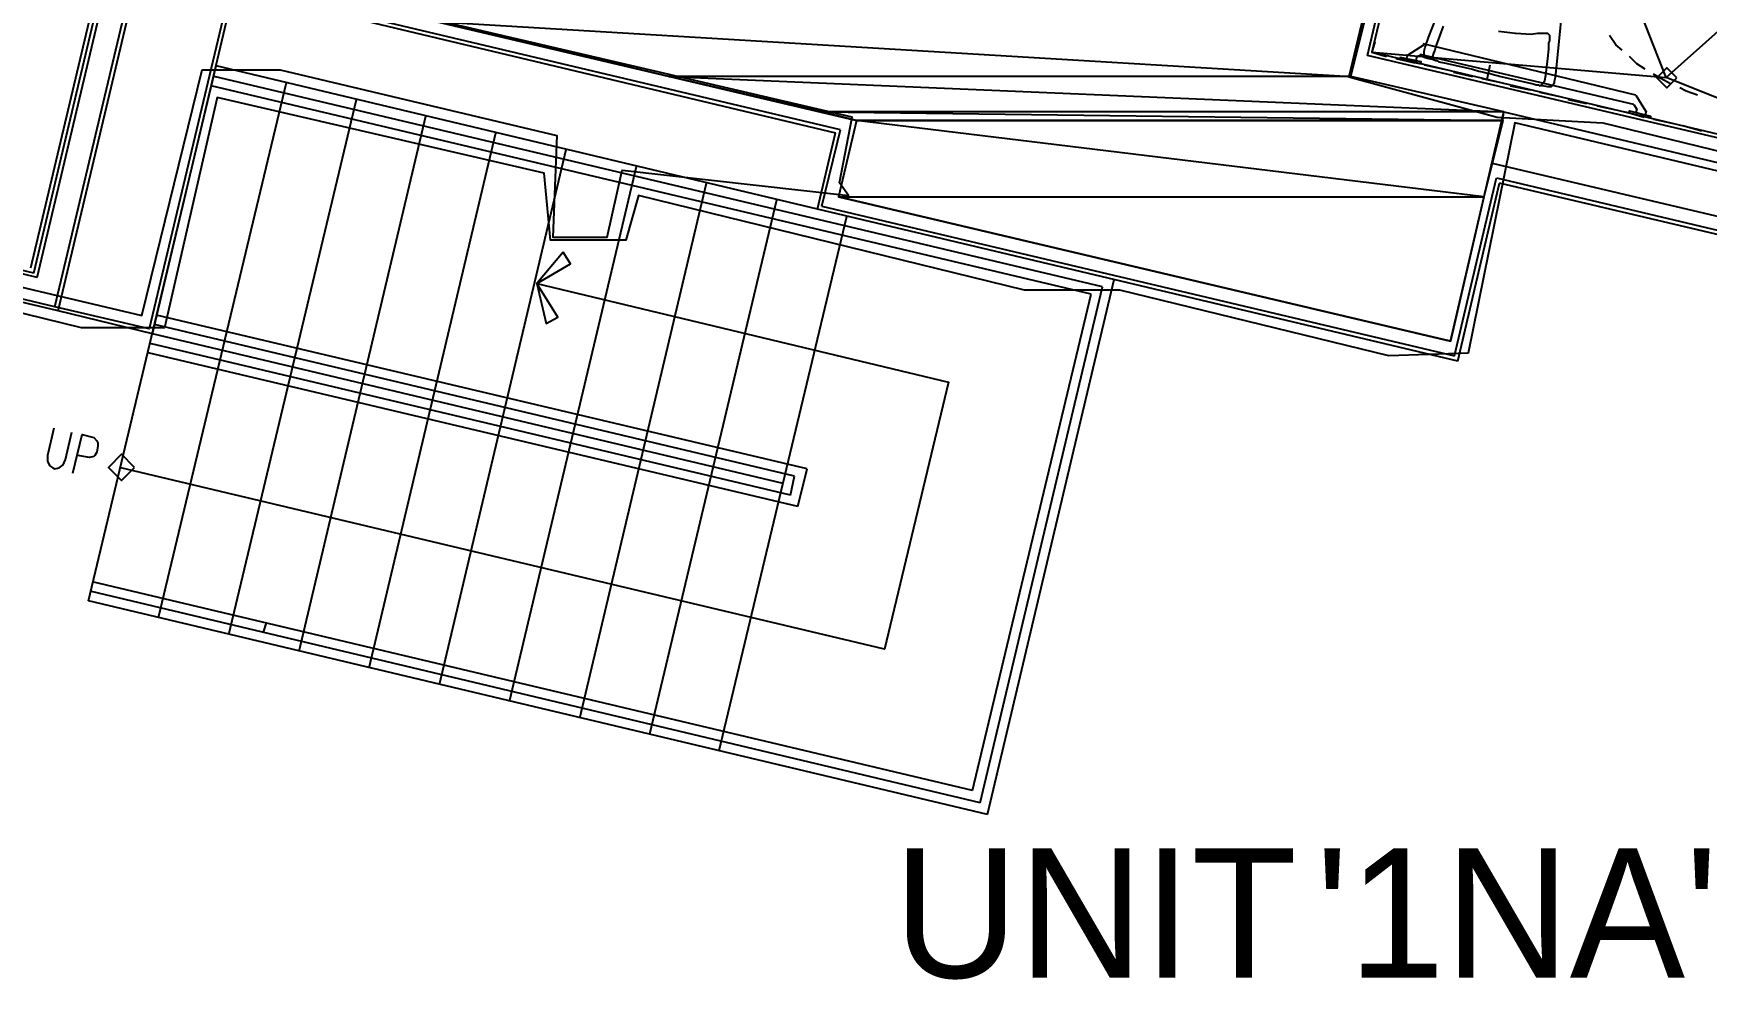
# Model space of a CAD drawing. Header units: feet. Extents: x -84 to 198, y -22 to 181.
# Drawn here: x 79.74 to 101.03, y 34.9 to 46.95 of the extents above; entities that cross this region are included whole.
import ezdxf
from ezdxf.enums import TextEntityAlignment as Align

# ---------------------------------------------------------------- set-up
doc = ezdxf.new("R2010")
doc.units = ezdxf.units.FT
for name, color, linetype in [('A-AREA-COMUN', 252, 'CONTINUOUS'), ('A-AREA-UNIDAD', 30, 'CONTINUOUS'), ('A-LINEA', 7, 'CONTINUOUS'), ('A-MURO-CONCRETO', 8, 'CONTINUOUS'), ('A-TEXTO-PDF', 3, 'CONTINUOUS')]:
    doc.layers.add(name, color=color, linetype=linetype)

msp = doc.modelspace()

# ---------------------------------------------------------------- linework, layer by layer
at = {"layer": 'A-AREA-COMUN'}
for points in [[(98.848, 56.32), (96.48, 46.4), (98.368, 45.8844), (99.712, 45.8133), (106.48, 44.16)], [(77.2, 44.2844), (81.12, 43.36), (81.888, 46.4889), (82.88, 46.4889), (86.4, 45.6533), (86.352, 44.3556), (87.04, 44.3556), (87.232, 45.2089), (90.112, 44.8889), (90, 45.0489), (90.16, 45.8844), (81.568, 47.8933)]]:
    msp.add_lwpolyline(points, dxfattribs=at)
at = {"layer": 'A-AREA-UNIDAD'}
msp.add_lwpolyline([(118.368, 37.76), (105.2, 40.8889), (105.12, 41.92), (105.44, 43.6444), (105.792, 43.7156), (105.84, 44.0889), (98.592, 45.8133), (98, 42.88), (96.992, 42.8444), (93.568, 43.68), (92.352, 43.68), (87.44, 44.8889), (87.28, 44.32), (86.32, 44.32), (86.24, 45.1733), (82.08, 46.1333), (81.408, 43.2), (80.352, 43.2), (76.08, 44.2489)], dxfattribs=at)
at = {"layer": 'A-LINEA'}
for p, q in [((96.72, 46.6711), (98.1067, 52.5778)), ((98.1467, 52.5111), (96.7733, 46.7111)), ((79.7067, 43.9644), (80.9867, 49.3778)), ((79.7467, 43.8978), (81.04, 49.3644)), ((79.7867, 43.8444), (81.0933, 49.3511)), ((80.0133, 43.4711), (81.3867, 49.2844)), ((80.0533, 43.4178), (81.44, 49.2711)), ((81.2533, 43.1244), (82.2933, 47.5111)), ((90.0133, 45.7244), (82.2533, 47.5644)), ((82.2933, 47.5111), (89.9467, 45.6844)), ((104.12, 44.9244), (96.72, 46.6711)), ((104.08, 44.9778), (96.7733, 46.7111)), ((97.2267, 46.6844), (97.2133, 46.6311)), ((97.4317, 46.8), (97.2311, 46.6761)), ((97.3467, 46.6578), (97.3333, 46.6044)), ((97.4041, 46.6832), (97.3479, 46.6485)), ((100.1067, 46.0444), (97.3867, 46.6844)), ((100.1333, 46.1644), (97.4267, 46.8178)), ((80.44, 39.7244), (82.0667, 46.5378)), ((89.72, 44.7111), (82.0667, 46.5378)), ((97.08, 46.6311), (97.32, 46.5778)), ((97.44, 46.5511), (97.6933, 46.4978)), ((97.8133, 46.4578), (98.0533, 46.4044)), ((98.24, 46.3644), (98.28, 46.5511)), ((81.3333, 39.5111), (82.96, 46.3244)), ((93.2, 43.6311), (82, 46.2844)), ((93.3467, 43.7244), (82.04, 46.4044)), ((98.1733, 46.3778), (98.4133, 46.3244)), ((98.5333, 46.2844), (98.7867, 46.2311)), ((82.2267, 39.2978), (83.8533, 46.1111)), ((98.9067, 46.2044), (99.1467, 46.1511)), ((99.2667, 46.1111), (99.5067, 46.0578)), ((99.64, 46.0311), (99.88, 45.9778)), ((100.1454, 45.987), (100.1107, 46.0432)), ((100.2622, 45.9594), (100.1384, 46.16)), ((83.12, 39.0844), (84.7333, 45.8978)), ((98.4533, 45.9511), (106.04, 44.1511)), ((98.4533, 45.9511), (106.04, 44.1511)), ((100, 45.9511), (100.24, 45.8844)), ((100.1467, 45.9911), (100.1333, 45.9378)), ((100.2667, 45.9644), (100.2533, 45.9111)), ((100.36, 45.8578), (100.6133, 45.8044)), ((84.0133, 38.8711), (85.6267, 45.6844)), ((89.72, 44.7111), (89.9467, 45.6844)), ((89.7733, 44.7511), (90.0133, 45.7244)), ((100.7333, 45.7778), (100.9733, 45.7111)), ((84.9067, 38.6578), (86.52, 45.4711)), ((85.8, 38.4444), (87.4133, 45.2578)), ((98.3067, 45.2978), (105.88, 43.5111)), ((98.3067, 45.2978), (105.88, 43.5111)), ((86.6933, 38.2311), (88.3067, 45.0444)), ((97.8267, 42.8444), (98.36, 45.1111)), ((97.8667, 42.7778), (98.4, 45.0444)), ((98.36, 45.1111), (105.68, 43.3778)), ((105.6133, 43.3378), (98.4, 45.0444)), ((79.7467, 43.8978), (75.7067, 44.8578)), ((79.7867, 43.8444), (75.7467, 44.8044)), ((87.5867, 38.0311), (89.2, 44.8311)), ((89.7733, 44.7511), (97.8267, 42.8444)), ((88.4667, 37.8178), (90.0933, 44.6178)), ((97.8667, 42.7778), (89.72, 44.7111)), ((80.0133, 43.4711), (75.9733, 44.4311)), ((80.0533, 43.4178), (76.0133, 44.3778)), ((91.7867, 37.1511), (93.3467, 43.7244)), ((91.88, 37.0044), (93.4933, 43.8178)), ((91.88, 37.0044), (93.4933, 43.8178)), ((91.6933, 37.3111), (93.2, 43.6311)), ((81.2533, 43.1244), (80.0533, 43.4178)), ((89.4267, 41.3111), (81.28, 43.2444)), ((89.5867, 41.4044), (81.3067, 43.3644)), ((89.28, 41.2178), (81.2533, 43.1244)), ((89.4667, 40.9244), (81.2, 42.8844)), ((89.3733, 41.0711), (81.2267, 43.0044)), ((89.3733, 41.0711), (89.4267, 41.3111)), ((89.4667, 40.9244), (89.5867, 41.4044)), ((91.7867, 37.1511), (80.48, 39.8444)), ((91.6933, 37.3111), (80.5067, 39.9644)), ((91.88, 37.0044), (80.44, 39.7244)), ((82.6667, 39.3244), (82.7067, 39.4444))]:
    msp.add_line(p, q, dxfattribs=at)
for points in [[(81.4, 47.9244), (90.2133, 45.8444), (89.9867, 44.8711), (97.7733, 43.0311), (98.4533, 45.9511), (96.5067, 46.4044), (98.8933, 56.4578), (85.8933, 59.5378), (85.4267, 57.5911), (95.5067, 55.2044), (93.5867, 47.0978), (81.8533, 49.8711), (81.4, 47.9244)], [(81.4, 47.9244), (90.2133, 45.8444), (89.9867, 44.8711), (97.7733, 43.0311), (98.4533, 45.9511), (96.5067, 46.4044), (98.8933, 56.4578), (85.8933, 59.5378), (85.4267, 57.5911), (95.5067, 55.2044), (93.5867, 47.0978), (81.8533, 49.8711), (81.4, 47.9244)], [(104.0133, 44.9911), (100.52, 46.3911), (98.1333, 52.4578)], [(96.7733, 46.7111), (100.52, 46.3911), (105.4533, 50.7911)], [(82.2533, 47.5644), (81.2133, 43.1911), (80.0133, 43.4711)], [(99.2, 47.3244), (99.1467, 46.7644), (99.12, 46.5111), (99.1067, 46.3911), (99.0933, 46.3378), (99.0933, 46.3244), (99.08, 46.2978), (99.0533, 46.2711), (99.0133, 46.2711), (98.9467, 46.2844), (98.9067, 46.2844), (98.8933, 46.2978)], [(97.6, 46.6044), (97.5867, 46.6044), (97.5467, 46.6178), (97.48, 46.6311), (97.44, 46.6444), (97.44, 46.6844), (97.44, 46.7244), (97.4533, 46.7778), (97.4933, 46.8978), (97.5867, 47.1378)], [(97.68, 47.0444), (97.5867, 46.7911), (97.5733, 46.7378), (97.56, 46.6978), (97.5467, 46.6578), (97.56, 46.6178), (97.5867, 46.6044), (97.6, 46.6044), (97.6267, 46.5911), (97.6933, 46.5778), (97.8667, 46.5378), (98.0533, 46.4978), (98.1333, 46.4711), (98.2, 46.4578), (98.24, 46.4444), (98.2533, 46.4444), (98.2667, 46.4444), (98.3067, 46.4311), (98.4133, 46.4044), (98.6933, 46.3378), (98.8267, 46.3111), (98.8667, 46.2978), (98.8933, 46.2978), (98.9067, 46.2844), (98.9333, 46.2978), (98.96, 46.3244), (98.9733, 46.3511), (98.9867, 46.4178), (99, 46.5244), (99.0133, 46.6311), (99.0267, 46.7511), (99.0267, 46.8311), (99.04, 46.8578), (99.04, 46.8844), (99.04, 46.8978), (99.04, 46.9244), (99.0133, 46.9511), (98.9867, 46.9511), (98.9467, 46.9511), (98.88, 46.9511), (98.8, 46.9378), (98.6, 46.9511), (98.3867, 46.9778)], [(99.96, 46.7378), (99.88, 46.8044), (99.8, 46.9244)], [(96.8133, 46.8444), (96.7733, 46.7111), (96.96, 46.6578)], [(97.4, 46.5644), (97.4, 46.5911), (97.1333, 46.6444), (97.1333, 46.6178), (97.4, 46.5644)], [(100.2533, 46.4978), (100.1467, 46.5644), (100.0533, 46.6578)], [(100.5733, 46.3111), (100.4533, 46.3778), (100.36, 46.4311)], [(100.6533, 46.3844), (100.5267, 46.5111), (100.4, 46.3844), (100.5267, 46.2578), (100.6533, 46.3844)], [(100.92, 46.1644), (100.7733, 46.2178), (100.6933, 46.2578)], [(100.0533, 45.9378), (100.0533, 45.9644), (100.32, 45.8978), (100.32, 45.8711), (100.0533, 45.9378)], [(86.48, 44.1644), (86.1467, 43.7644), (86.2667, 43.2578), (86.4133, 43.3378), (86.1467, 43.7644), (86.5733, 44.0178), (86.48, 44.1644)], [(86.1467, 43.7644), (91.3867, 42.5111), (90.5733, 39.1111), (80.8533, 41.4178)], [(80, 41.9244), (79.92, 41.5778), (79.92, 41.4978), (79.9467, 41.4444), (79.9867, 41.4178), (80.0133, 41.4044), (80.0667, 41.4178), (80.12, 41.4578), (80.1467, 41.5244), (80.2267, 41.8711)], [(80.24, 41.3511), (80.36, 41.8444), (80.5067, 41.8044), (80.5467, 41.7644), (80.56, 41.7378), (80.56, 41.6978), (80.5467, 41.6178), (80.52, 41.5778), (80.5067, 41.5644), (80.4533, 41.5511), (80.3067, 41.5778)], [(81.0267, 41.4244), (80.86, 41.5911), (80.6933, 41.4244), (80.86, 41.2578), (81.0267, 41.4244)]]:
    msp.add_lwpolyline(points, dxfattribs=at)
at = {"layer": 'A-MURO-CONCRETO'}
for points in [[(96.68, 47.0978), (84.9067, 47.0978), (96.5067, 46.4044), (96.68, 47.0978)], [(84.9067, 47.0978), (96.5067, 46.4044), (87.8267, 46.4044), (84.9067, 47.0978), (84.9067, 47.0978)], [(96.68, 47.0978), (84.9067, 47.0978), (96.5067, 46.4044), (96.68, 47.0978)], [(84.9067, 47.0978), (96.5067, 46.4044), (87.8267, 46.4044), (84.9067, 47.0978), (84.9067, 47.0978)], [(96.5067, 46.4044), (87.8267, 46.4044), (98.4533, 45.9511), (96.5067, 46.4044)], [(87.8267, 46.4044), (98.4533, 45.9511), (89.7733, 45.9511), (87.8267, 46.4044), (87.8267, 46.4044)], [(96.5067, 46.4044), (87.8267, 46.4044), (98.4533, 45.9511), (96.5067, 46.4044)], [(87.8267, 46.4044), (98.4533, 45.9511), (89.7733, 45.9511), (87.8267, 46.4044), (87.8267, 46.4044)], [(98.4533, 45.9511), (89.7733, 45.9511), (98.44, 45.8444), (98.4533, 45.9511)], [(89.7733, 45.9511), (98.44, 45.8444), (90.2133, 45.8444), (89.7733, 45.9511), (89.7733, 45.9511)], [(98.4533, 45.9511), (89.7733, 45.9511), (98.44, 45.8444), (98.4533, 45.9511)], [(89.7733, 45.9511), (98.44, 45.8444), (90.2133, 45.8444), (89.7733, 45.9511), (89.7733, 45.9511)], [(90.2133, 45.8444), (89.9867, 44.8711), (98.2, 44.8711), (90.2133, 45.8444)], [(90.2133, 45.8444), (89.9867, 44.8711), (98.2, 44.8711), (90.2133, 45.8444)], [(90.2133, 45.8444), (98.44, 45.8444), (98.2, 44.8711), (90.2133, 45.8444), (90.2133, 45.8444)], [(90.2133, 45.8444), (98.44, 45.8444), (98.2, 44.8711), (90.2133, 45.8444), (90.2133, 45.8444)], [(89.9867, 44.8711), (98.2, 44.8711), (97.7733, 43.0311), (89.9867, 44.8711), (89.9867, 44.8711)], [(89.9867, 44.8711), (98.2, 44.8711), (97.7733, 43.0311), (89.9867, 44.8711), (89.9867, 44.8711)]]:
    msp.add_lwpolyline(points, dxfattribs=at)

# ---------------------------------------------------------------- texts
at = {"layer": 'A-TEXTO-PDF'}
for s, p in [('UNIT', (93.2534, 34.9252)), ("'1NA'", (98.6195, 34.9252))]:
    msp.add_text(s, height=1.646, dxfattribs=at).set_placement(p, align=Align.CENTER)

doc.saveas('drawing.dxf')
